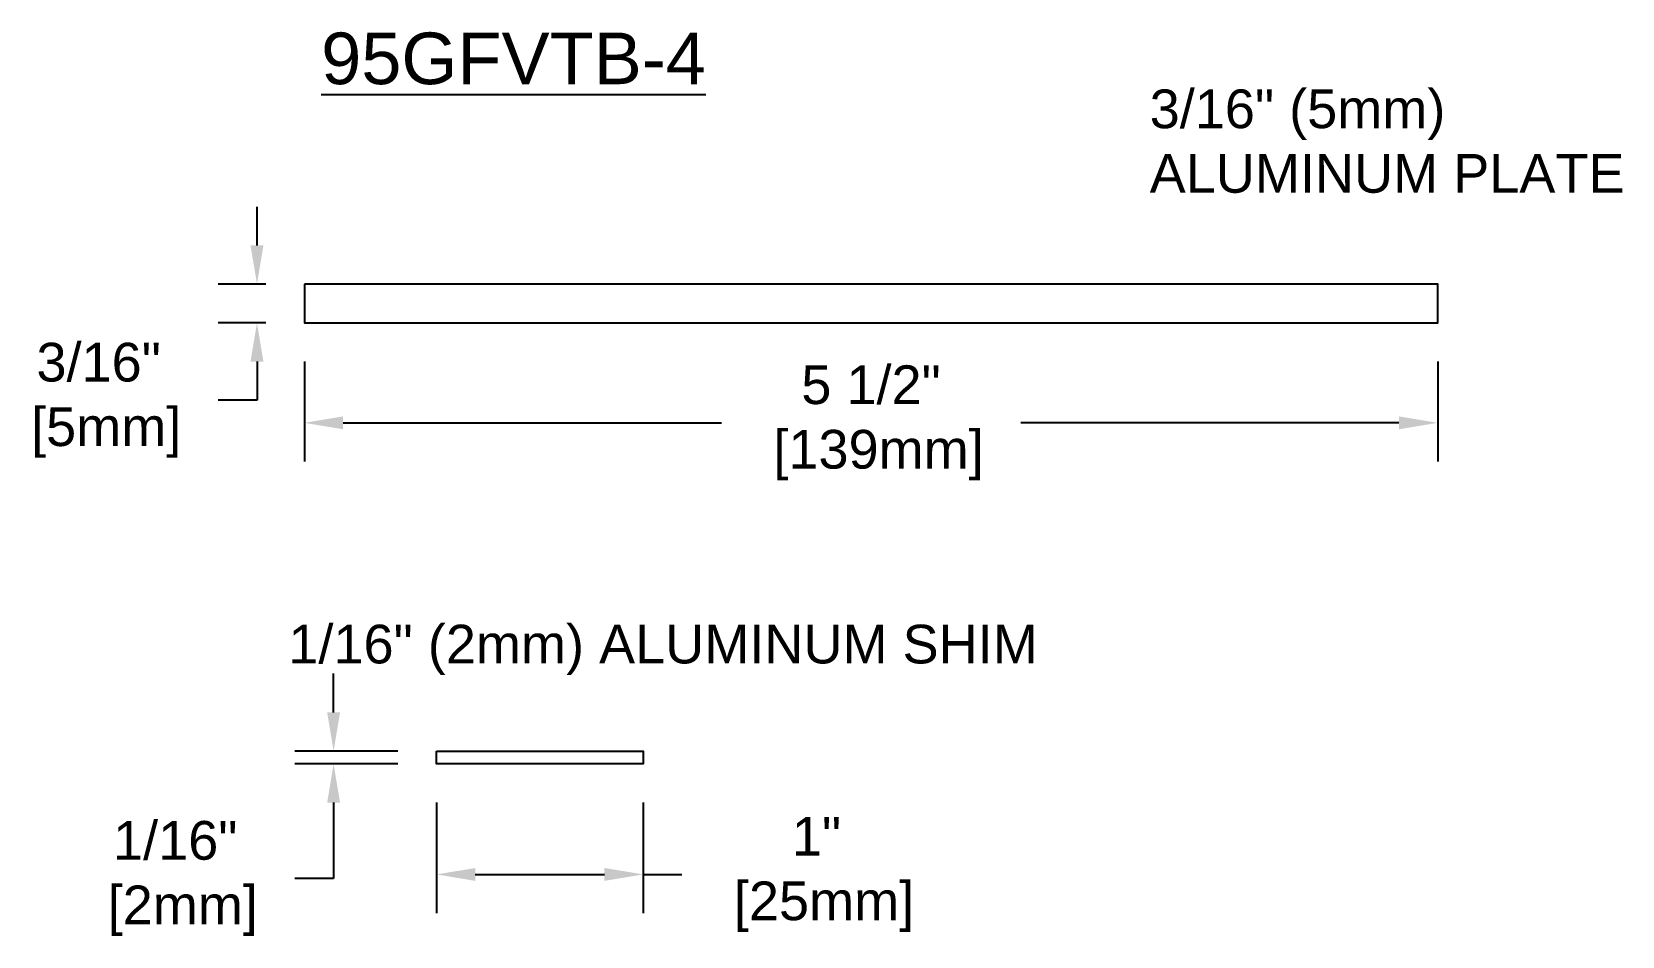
# Model space of a CAD drawing. Header units: inches. Extents: x -1.2 to 36.7, y -2.6 to 6.5.
# Drawn here: x 29 to 36.7, y 0.47 to 4.85 of the extents above; entities that cross this region are included whole.
import ezdxf

# ---------------------------------------------------------------- set-up
doc = ezdxf.new("R2010")
doc.units = ezdxf.units.IN
doc.header["$MEASUREMENT"] = 0
for name, color, linetype in [('dimensions', 3, 'Continuous'), ('METALS', 7, 'Continuous'), ('Text', 2, 'Continuous')]:
    doc.layers.add(name, color=color, linetype=linetype)
doc.styles.add('ARIAL', font='arial.ttf')
doc.dimstyles.new('Arial', dxfattribs={"dimtxt": 0.1875, "dimasz": 0.1875, "dimexe": 0.1875, "dimexo": 0.1875, "dimgap": 0.1875, "dimtad": 0, "dimtih": 1, "dimtoh": 1, "dimdec": 4, "dimzin": 0, "dimdsep": 46, "dimlunit": 4, "dimtxsty": 'ARIAL', "dimcen": 0.09, "dimadec": 0, "dimazin": 0, "dimtfac": 1, "dimtdec": 4, "dimtofl": 0, "dimtmove": 0, "dimatfit": 3, "dimfxl": 0, "dimfrac": 2, "dimtolj": 1, "dimtzin": 0, "dimarcsym": 0})

# ---------------------------------------------------------------- blocks, each defined once
blk = doc.blocks.new('*D8')
at = {"layer": 'DEFPOINTS', "color": 0}
for p in [(30.3196, 3.4398), (35.8071, 3.4398), (35.8071, 2.9555)]:
    blk.add_point(p, dxfattribs=at)
at = {"layer": 'dimensions', "color": 0, "lineweight": -2}
for p, q in [((30.3196, 3.2523), (30.3196, 2.768)), ((35.8071, 3.2523), (35.8071, 2.768)), ((30.5071, 2.9555), (32.3385, 2.9555)), ((35.6196, 2.9555), (33.7882, 2.9555))]:
    blk.add_line(p, q, dxfattribs=at)
at = {"layer": 'dimensions', "color": 0}
for points in [[(30.5071, 2.9868), (30.5071, 2.9243), (30.3196, 2.9555)], [(35.6196, 2.9868), (35.6196, 2.9243), (35.8071, 2.9555)]]:
    blk.add_solid(points, dxfattribs=at)
at = {"layer": 'dimensions', "color": 0, "insert": (33.0634, 2.9555), "char_height": 0.1875, "attachment_point": 5, "style": 'ARIAL'}
blk.add_mtext('\\A1;5 1/2"\\P [139mm]', dxfattribs=at)
blk = doc.blocks.new('*D9')
at = {"layer": 'DEFPOINTS', "color": 0}
for p in [(30.3196, 3.6273), (30.09, 3.4398), (30.3196, 3.4398)]:
    blk.add_point(p, dxfattribs=at)
at = {"layer": 'dimensions', "color": 0, "lineweight": -2}
for p, q in [((30.09, 3.8148), (30.09, 4.0023)), ((30.1321, 3.6273), (29.9025, 3.6273)), ((30.1321, 3.4398), (29.9025, 3.4398)), ((30.09, 3.2523), (30.09, 3.0648)), ((30.09, 3.0648), (29.9025, 3.0648))]:
    blk.add_line(p, q, dxfattribs=at)
at = {"layer": 'dimensions', "color": 0}
for points in [[(30.0587, 3.8148), (30.1212, 3.8148), (30.09, 3.6273)], [(30.0587, 3.2523), (30.1212, 3.2523), (30.09, 3.4398)]]:
    blk.add_solid(points, dxfattribs=at)
at = {"layer": 'dimensions', "color": 0, "insert": (29.3233, 3.0648), "char_height": 0.1875, "attachment_point": 5, "style": 'ARIAL'}
blk.add_mtext('\\A1;3/16"\\P [5mm]', dxfattribs=at)
blk = doc.blocks.new('1inchShim')
blk.add_lwpolyline([(46.4521, 33.488), (47.4521, 33.488), (47.4521, 33.4255), (46.4521, 33.4255), (46.4521, 33.488)])
blk = doc.blocks.new('*D20')
at = {"layer": 'DEFPOINTS', "color": 0}
for p in [(30.9597, 1.3032), (31.9597, 1.3032), (31.9597, 0.7681)]:
    blk.add_point(p, dxfattribs=at)
at = {"layer": 'dimensions', "color": 0, "lineweight": -2}
for p, q in [((30.9597, 1.1157), (30.9597, 0.5806)), ((31.9597, 1.1157), (31.9597, 0.5806)), ((31.1472, 0.7681), (31.7722, 0.7681)), ((31.9597, 0.7681), (32.1472, 0.7681))]:
    blk.add_line(p, q, dxfattribs=at)
at = {"layer": 'dimensions', "color": 0}
for points in [[(31.1472, 0.7993), (31.1472, 0.7368), (30.9597, 0.7681)], [(31.7722, 0.7993), (31.7722, 0.7368), (31.9597, 0.7681)]]:
    blk.add_solid(points, dxfattribs=at)
at = {"layer": 'dimensions', "color": 0, "insert": (32.7993, 0.7681), "char_height": 0.1875, "attachment_point": 5, "style": 'ARIAL'}
blk.add_mtext('\\A1;1"\\P [25mm]', dxfattribs=at)
blk = doc.blocks.new('*D21')
at = {"layer": 'DEFPOINTS', "color": 0}
for p in [(30.4609, 1.3657), (30.9597, 1.3657), (30.9597, 1.3032)]:
    blk.add_point(p, dxfattribs=at)
at = {"layer": 'dimensions', "color": 0, "lineweight": -2}
for p, q in [((30.4609, 1.5532), (30.4609, 1.7407)), ((30.7722, 1.3657), (30.2734, 1.3657)), ((30.7722, 1.3032), (30.2734, 1.3032)), ((30.4609, 1.1157), (30.4609, 0.7484)), ((30.4609, 0.7484), (30.2734, 0.7484))]:
    blk.add_line(p, q, dxfattribs=at)
at = {"layer": 'dimensions', "color": 0}
for points in [[(30.4297, 1.5532), (30.4922, 1.5532), (30.4609, 1.3657)], [(30.4297, 1.1157), (30.4922, 1.1157), (30.4609, 1.3032)]]:
    blk.add_solid(points, dxfattribs=at)
at = {"layer": 'dimensions', "color": 0, "insert": (29.6942, 0.7484), "char_height": 0.1875, "attachment_point": 5, "style": 'ARIAL'}
blk.add_mtext('\\A1;1/16"\\P [2mm]', dxfattribs=at)

msp = doc.modelspace()

# ---------------------------------------------------------------- linework, layer by layer
at = {"layer": 'METALS'}
msp.add_lwpolyline([(30.31962, 3.62726), (30.31962, 3.43976), (35.80712, 3.43976), (35.80712, 3.62726)], close=True, dxfattribs=at)

# ---------------------------------------------------------------- block references
msp.add_blockref('1inchShim', (-15.4924, -32.12231), dxfattribs=at)

# ---------------------------------------------------------------- texts
at = {"layer": 'Text', "insert": (30.40083, 4.84582), "char_height": 0.25, "width": 1.875, "attachment_point": 1, "style": 'ARIAL'}
msp.add_mtext('{\\L95GFVTB-4}', dxfattribs=at)
at = {"layer": 'Text', "char_height": 0.1875, "attachment_point": 4, "style": 'ARIAL'}
for s, insert in [('3/16" (5mm)\\PALUMINUM PLATE', (34.41253, 4.31879)), ('1/16" (2mm) ALUMINUM SHIM', (30.24171, 1.85555))]:
    msp.add_mtext(s, dxfattribs=dict(at, insert=insert))

# ---------------------------------------------------------------- dimensions: what is measured, and where the dimension line sits
at = {"layer": 'dimensions'}
for base, p1, p2, picture, middle in [((30.08996, 3.43976), (30.31962, 3.62726), (30.31962, 3.43976), '*D9', (29.32327, 3.06476)), ((30.46092, 1.36573), (30.95974, 1.30323), (30.95974, 1.36573), '*D21', (29.69423, 0.74844))]:
    dim = msp.add_linear_dim(base=base, p1=p1, p2=p2, angle=90, dimstyle='Arial', override={"dimpost": '\\X'}, dxfattribs=at)
    dim.commit()
    dim.dimension.update_dxf_attribs({"geometry": picture, "text_midpoint": middle, "dimtype": 160})
for base, p1, p2, picture, middle in [((35.80712, 2.95551), (30.31962, 3.43976), (35.80712, 3.43976), '*D8', (33.06337, 2.95551)), ((31.95974, 0.76809), (30.95974, 1.30323), (31.95974, 1.30323), '*D20', (32.79927, 0.76809))]:
    dim = msp.add_linear_dim(base=base, p1=p1, p2=p2, dimstyle='Arial', override={"dimpost": '\\X'}, dxfattribs=at)
    dim.commit()
    dim.dimension.update_dxf_attribs({"geometry": picture, "text_midpoint": middle, "dimtype": 160})

doc.saveas('drawing.dxf')
